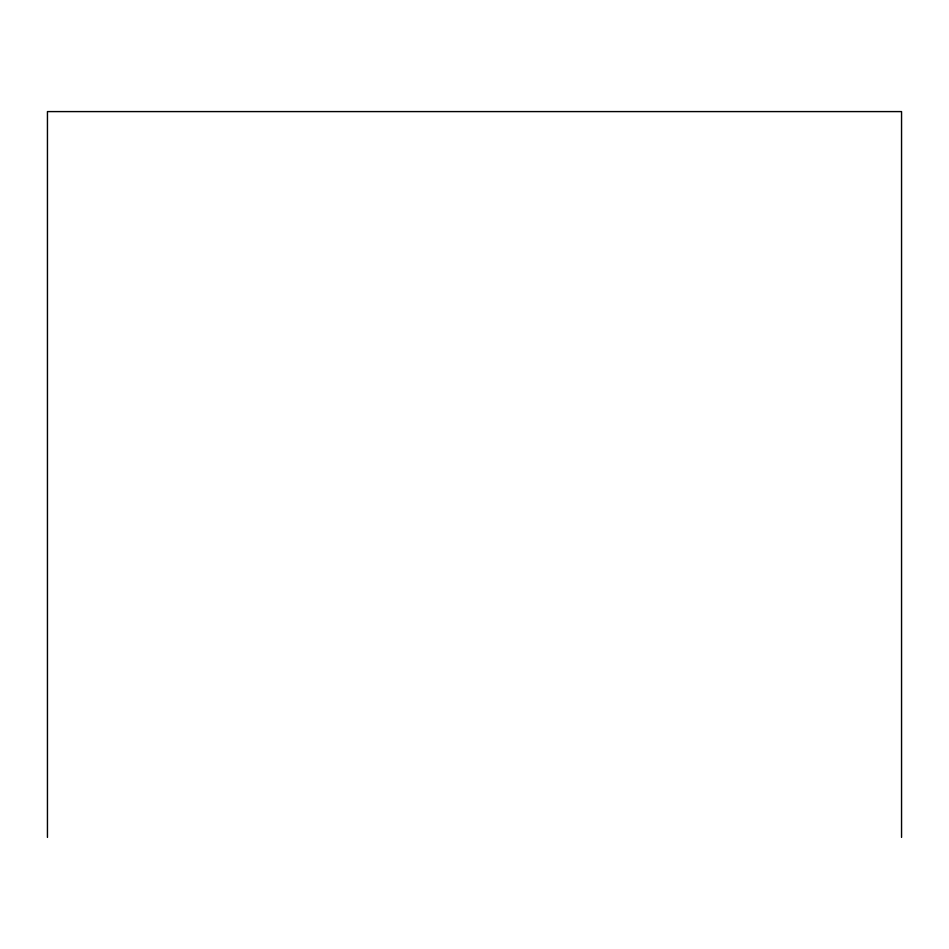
<?xml version="1.0" encoding="UTF-8"?>
<svg xmlns="http://www.w3.org/2000/svg" width="949" height="949" viewBox="0 0 949 949"><rect width="100%" height="100%" fill="white"/><g stroke="black" fill="none" stroke-linecap="round" stroke-linejoin="round"><path stroke-width="1.42" d="M901.55 837.409L901.55 111.591L47.45 111.591L47.45 837.409"/></g></svg>
